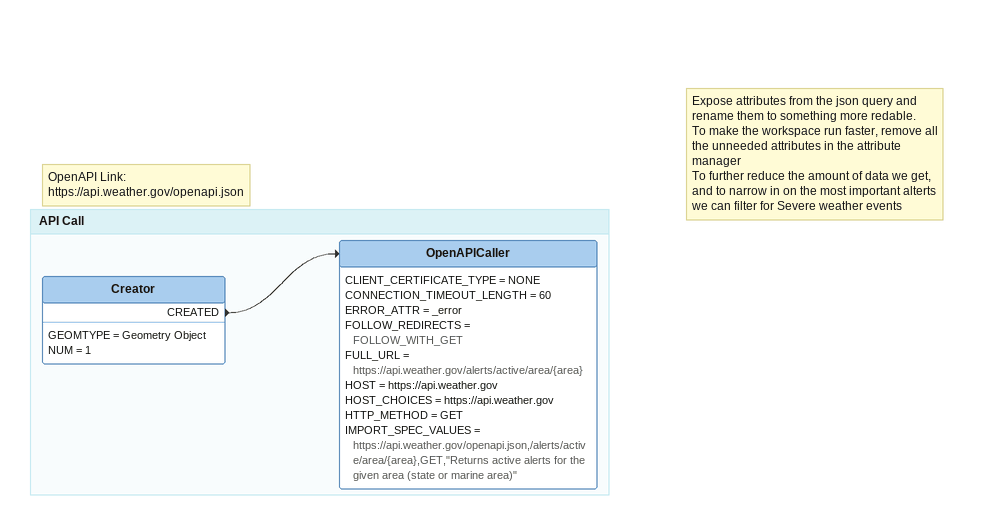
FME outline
Note: OpenAPI Link: https://api.weather.gov/openapi.json
Note: Expose attributes from the json query and rename them to something more redable. / To make the workspace run faster, remove all the unneeded attributes in the attribute manager / To further reduce the amount of data we get, and to narrow in on the most important alterts we can filter for Severe weather events

Bookmark: API Call
Creator
    GEOMTYPE = Geometry Object
    NUM = 1
    CREATED -> OpenAPICaller
OpenAPICaller
    CLIENT_CERTIFICATE_TYPE = NONE
    CONNECTION_TIMEOUT_LENGTH = 60
    ERROR_ATTR = _error
    FOLLOW_REDIRECTS = FOLLOW_WITH_GET
    FULL_URL = https://api.weather.gov/alerts/active/area/{area}
    HOST = https://api.weather.gov
    HOST_CHOICES = https://api.weather.gov
    HTTP_METHOD = GET
    IMPORT_SPEC_VALUES = https://api.weather.gov/openapi.json,/alerts/active/area/{area},GET,"Returns active alerts for the given area (state or marine area)"
